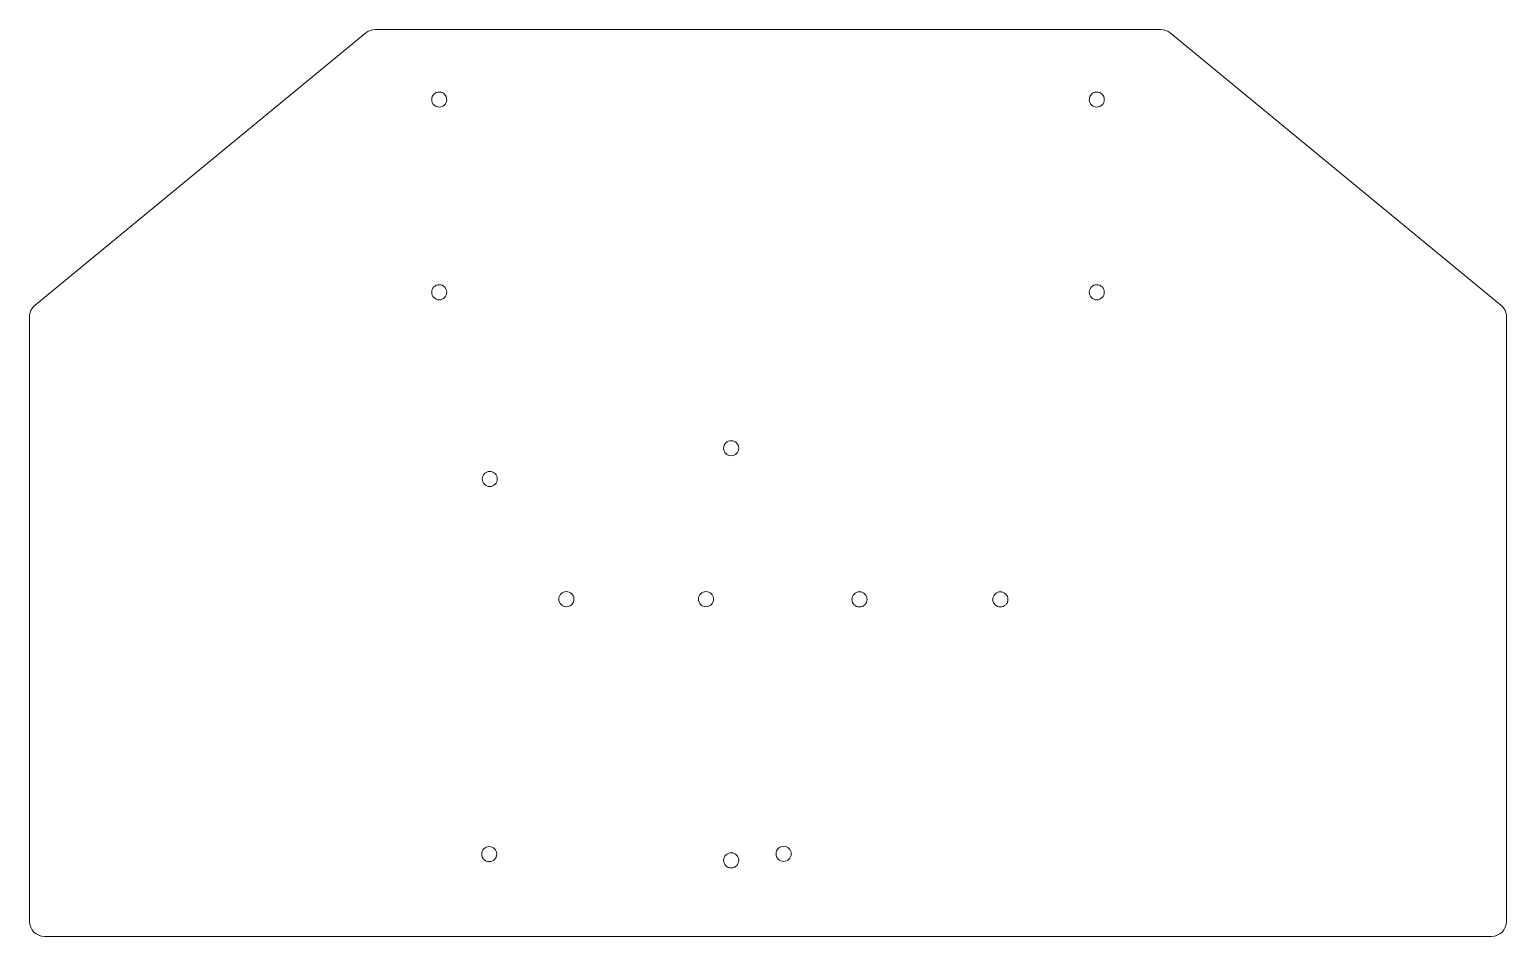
# Model space of a CAD drawing. Header units: millimetres. Extents: x 2 to 295, y 2 to 182.
import ezdxf

# ---------------------------------------------------------------- set-up
doc = ezdxf.new("R2010")
doc.units = ezdxf.units.MM

msp = doc.modelspace()

# ---------------------------------------------------------------- linework, layer by layer
at = {"color": 7, "linetype": 'Continuous', "lineweight": 15}
for p, q in [((226.39, 182), (70.61, 182)), ((68.71, 181.32), (3.09, 127.32)), ((293.91, 127.32), (228.29, 181.32)), ((2, 125), (2, 5)), ((295, 5), (295, 125)), ((5, 2), (292, 2))]:
    msp.add_line(p, q, dxfattribs=at)
for centre in [(83.28, 168.1), (213.72, 168.1), (83.28, 129.85), (213.72, 129.85), (141.2, 98.9), (93.3, 92.8), (108.5, 68.95), (136.2, 68.95), (166.65, 68.9), (194.6, 68.9), (93.2, 18.35), (141.2, 17.1), (151.6, 18.4)]:
    msp.add_circle(centre, 1.5, dxfattribs=at)
for centre, start, end in [((70.61, 179), 90, 129.4547), ((226.39, 179), 50.5453, 90), ((5, 125), 129.4547, 180), ((292, 125), 0, 50.5453), ((5, 5), 180, 270), ((292, 5), 270, 0)]:
    msp.add_arc(centre, 3, start, end, dxfattribs=at)

doc.saveas('drawing.dxf')
